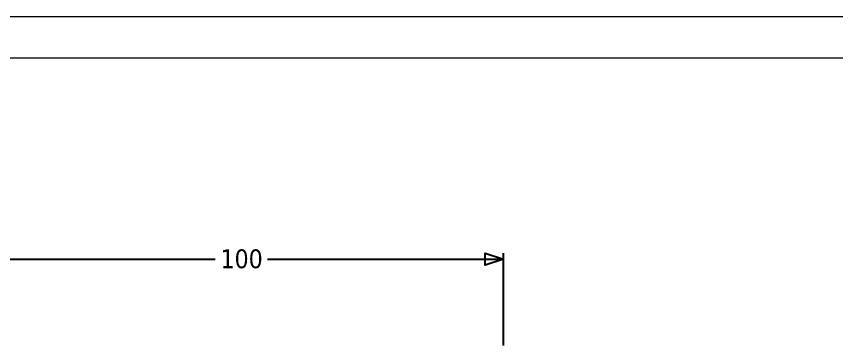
# Model space of a CAD drawing. Header units: inches. Extents: x 12 to 4610, y 8 to 3258.
# Drawn here: x 784 to 2311, y 2645 to 3258 of the extents above; entities that cross this region are included whole.
import ezdxf

# ---------------------------------------------------------------- set-up
doc = ezdxf.new("R2010")
doc.units = ezdxf.units.IN
doc.header["$MEASUREMENT"] = 0
doc.layers.add('tabelka', color=155, linetype='Continuous')
doc.styles.add('Tahoma', font='tahoma.ttf')

msp = doc.modelspace()

# ---------------------------------------------------------------- linework, layer by layer
for p, q in [((1690.8, 2644.8), (1690.8, 2817.1)), ((690.8, 2805.9), (1154, 2805.9)), ((1251.9, 2805.9), (1690.8, 2805.9))]:
    msp.add_line(p, q)
at = {"layer": 'tabelka', "lineweight": 5}
for points in [[(12.5, 3258.4), (4610, 3258.4), (4610, 7.6), (12.5, 7.6)], [(89.9, 3181), (4532.6, 3181), (4532.6, 85), (89.9, 85)]]:
    msp.add_lwpolyline(points, close=True, dxfattribs=at)

# ---------------------------------------------------------------- texts
at = {"insert": (1164.1, 2788.4), "char_height": 35.01, "attachment_point": 7, "style": 'Tahoma'}
msp.add_mtext('100', dxfattribs=at)

# ---------------------------------------------------------------- meshes
mesh = msp.add_polyface()
corners = [(1690.8, 2805.9), (1657.1, 2794.6), (1657.1, 2817.1)]
mesh.append_faces([[corners[k] for k in face] for face in [(0, 1, 2)]])

doc.saveas('drawing.dxf')
